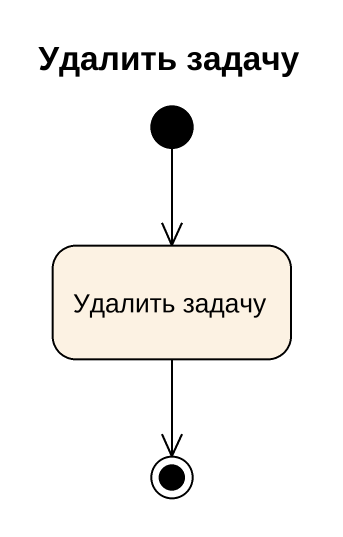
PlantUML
@startuml
title Удалить задачу
hide empty description
state "Удалить задачу" as Удалить_задачу
[*] --> Удалить_задачу
Удалить_задачу --> [*]
@enduml
